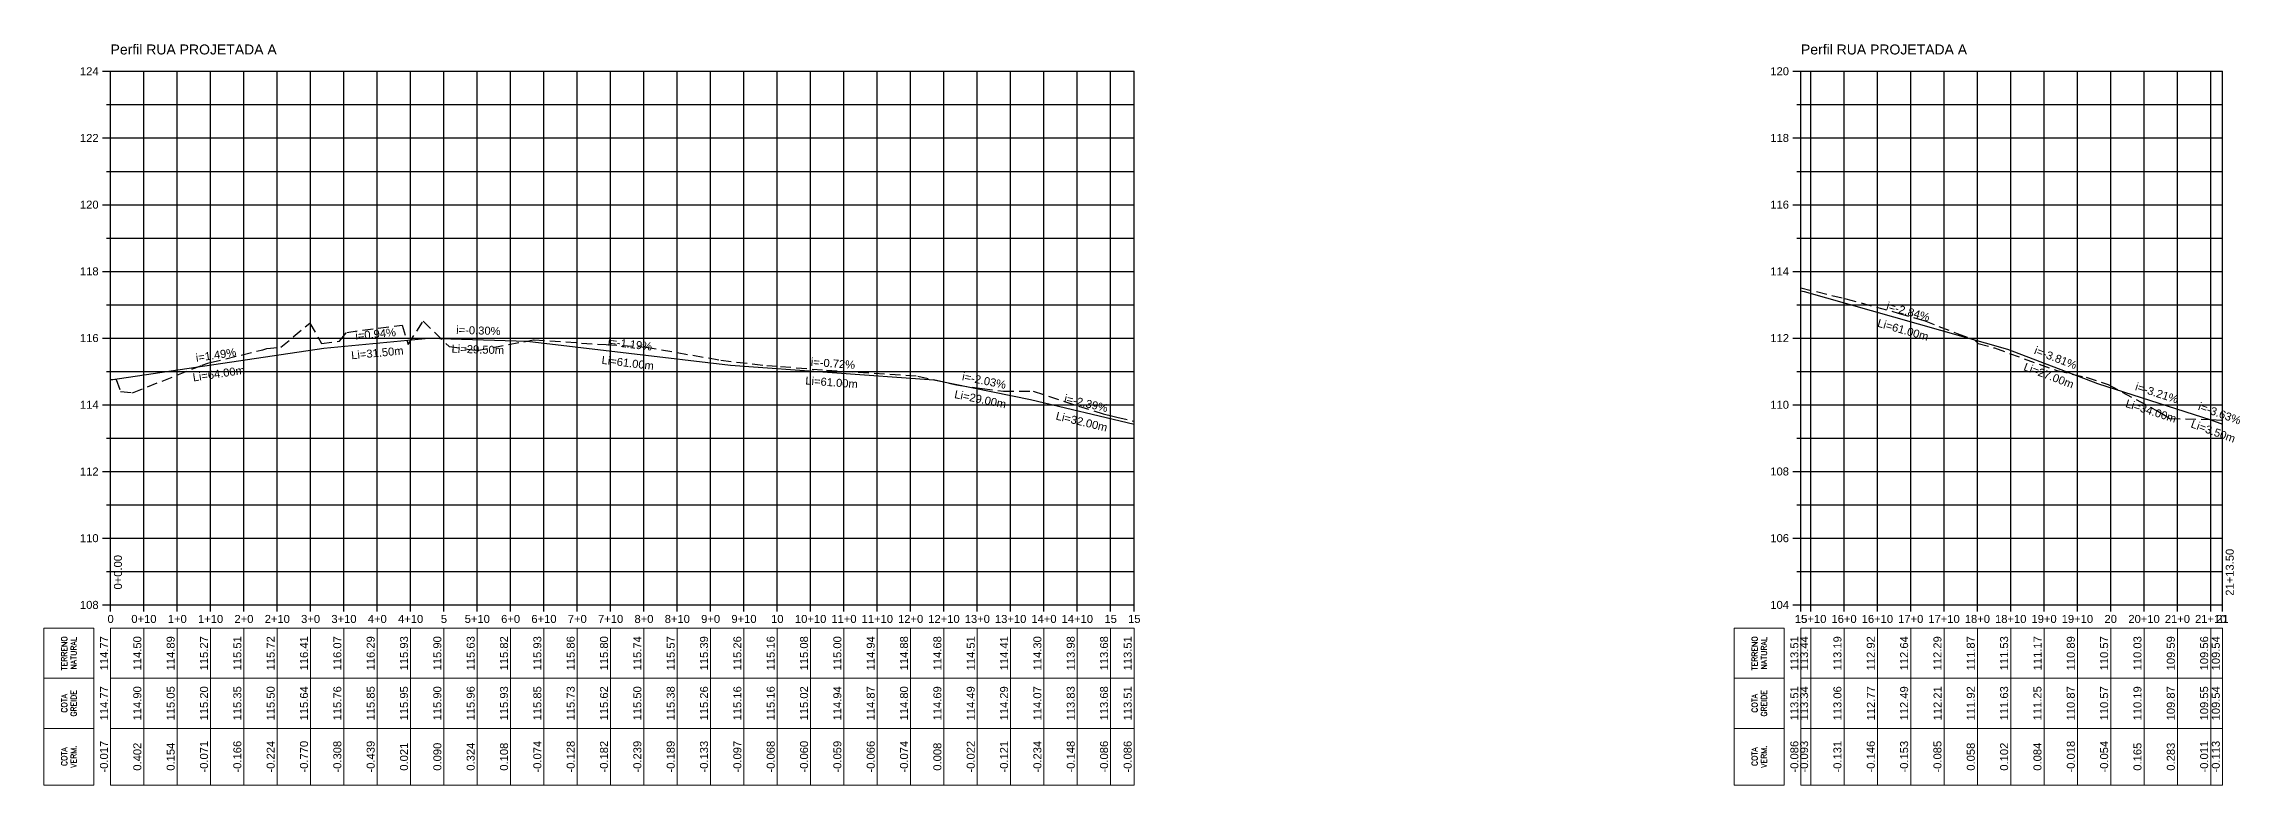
# Model space of a CAD drawing. Header units: metres. Extents: x 437145 to 443371, y 9612590 to 9615494.
# Drawn here: x 442712 to 443371, y 9614145 to 9614367 of the extents above; entities that cross this region are included whole.
import ezdxf

# ---------------------------------------------------------------- set-up
doc = ezdxf.new("R2010")
doc.units = ezdxf.units.M
doc.linetypes.add('HIDDEN', pattern=[9.525, 6.35, -3.175])
for name, color, linetype in [('Borda', 1, 'Continuous'), ('Cota', 2, 'Continuous'), ('COTA-TN', 7, 'Continuous'), ('Estacas', 7, 'Continuous'), ('Malha', 251, 'Continuous'), ('PIs', 2, 'Continuous'), ('Plataforma 1', 10, 'Continuous'), ('Terreno', 3, 'HIDDEN'), ('TEXTO', 7, 'Continuous'), ('TXT-Estacas', 7, 'Continuous'), ('TXT-Perfil', 7, 'Continuous')]:
    doc.layers.add(name, color=color, linetype=linetype)
doc.styles.add('ARIAL', font='arial.ttf')
doc.styles.add('ROMANS', font='romans.shx')

msp = doc.modelspace()

# ---------------------------------------------------------------- linework, layer by layer
at = {"layer": 'Borda', "color": 3, "linetype": 'Continuous', "lineweight": -3}
for p, q in [((442729.88, 9614359.19), (442732.28, 9614359.19)), ((443236.96, 9614359.19), (443239.36, 9614359.19)), ((442731.08, 9614349.19), (442732.28, 9614349.19)), ((443238.16, 9614349.19), (443239.36, 9614349.19)), ((442729.88, 9614339.19), (442732.28, 9614339.19)), ((443236.96, 9614339.19), (443239.36, 9614339.19)), ((442731.08, 9614329.19), (442732.28, 9614329.19)), ((443238.16, 9614329.19), (443239.36, 9614329.19)), ((442729.88, 9614319.19), (442732.28, 9614319.19)), ((443236.96, 9614319.19), (443239.36, 9614319.19)), ((442731.08, 9614309.19), (442732.28, 9614309.19)), ((443238.16, 9614309.19), (443239.36, 9614309.19)), ((442729.88, 9614299.19), (442732.28, 9614299.19)), ((443236.96, 9614299.19), (443239.36, 9614299.19)), ((442731.08, 9614289.19), (442732.28, 9614289.19)), ((443238.16, 9614289.19), (443239.36, 9614289.19)), ((442729.88, 9614279.19), (442732.28, 9614279.19)), ((443236.96, 9614279.19), (443239.36, 9614279.19)), ((442731.08, 9614269.19), (442732.28, 9614269.19)), ((443238.16, 9614269.19), (443239.36, 9614269.19)), ((442729.88, 9614259.19), (442732.28, 9614259.19)), ((443236.96, 9614259.19), (443239.36, 9614259.19)), ((442731.08, 9614249.19), (442732.28, 9614249.19)), ((443238.16, 9614249.19), (443239.36, 9614249.19)), ((442729.88, 9614239.19), (442732.28, 9614239.19)), ((443236.96, 9614239.19), (443239.36, 9614239.19)), ((442731.08, 9614229.19), (442732.28, 9614229.19)), ((443238.16, 9614229.19), (443239.36, 9614229.19)), ((442729.88, 9614219.19), (442732.28, 9614219.19)), ((443236.96, 9614219.19), (443239.36, 9614219.19)), ((442731.08, 9614209.19), (442732.28, 9614209.19)), ((443238.16, 9614209.19), (443239.36, 9614209.19)), ((442729.88, 9614199.19), (442732.28, 9614199.19)), ((443236.96, 9614199.19), (443239.36, 9614199.19))]:
    msp.add_line(p, q, dxfattribs=at)
at = {"layer": 'Borda', "color": 1, "linetype": 'Continuous', "lineweight": -3}
for p, q in [((442732.28, 9614199.19), (442732.28, 9614359.19)), ((442732.28, 9614359.19), (443039.36, 9614359.19)), ((443039.36, 9614199.19), (443039.36, 9614359.19)), ((443239.36, 9614199.19), (443239.36, 9614359.19)), ((443239.36, 9614359.19), (443365.78, 9614359.19)), ((443365.78, 9614199.19), (443365.78, 9614359.19)), ((442732.28, 9614199.19), (443039.36, 9614199.19)), ((443239.36, 9614199.19), (443365.78, 9614199.19))]:
    msp.add_line(p, q, dxfattribs=at)
at = {"layer": 'COTA-TN', "color": 8, "linetype": 'Continuous', "lineweight": 13}
for p, q in [((442732.28, 9614145.19), (442732.28, 9614192.19)), ((442742.28, 9614145.19), (442742.28, 9614192.19)), ((442752.28, 9614145.19), (442752.28, 9614192.19)), ((442762.28, 9614145.19), (442762.28, 9614192.19)), ((442772.28, 9614145.19), (442772.28, 9614192.19)), ((442782.28, 9614145.19), (442782.28, 9614192.19)), ((442792.28, 9614145.19), (442792.28, 9614192.19)), ((442802.28, 9614145.19), (442802.28, 9614192.19)), ((442812.28, 9614145.19), (442812.28, 9614192.19)), ((442822.28, 9614145.19), (442822.28, 9614192.19)), ((442832.28, 9614145.19), (442832.28, 9614192.19)), ((442842.28, 9614145.19), (442842.28, 9614192.19)), ((442852.28, 9614145.19), (442852.28, 9614192.19)), ((442862.28, 9614145.19), (442862.28, 9614192.19)), ((442872.28, 9614145.19), (442872.28, 9614192.19)), ((442882.28, 9614145.19), (442882.28, 9614192.19)), ((442892.28, 9614145.19), (442892.28, 9614192.19)), ((442902.28, 9614145.19), (442902.28, 9614192.19)), ((442912.28, 9614145.19), (442912.28, 9614192.19)), ((442922.28, 9614145.19), (442922.28, 9614192.19)), ((442932.28, 9614145.19), (442932.28, 9614192.19)), ((442942.28, 9614145.19), (442942.28, 9614192.19)), ((442952.28, 9614145.19), (442952.28, 9614192.19)), ((442962.28, 9614145.19), (442962.28, 9614192.19)), ((442972.28, 9614145.19), (442972.28, 9614192.19)), ((442982.28, 9614145.19), (442982.28, 9614192.19)), ((442992.28, 9614145.19), (442992.28, 9614192.19)), ((443002.28, 9614145.19), (443002.28, 9614192.19)), ((443012.28, 9614145.19), (443012.28, 9614192.19)), ((443022.28, 9614145.19), (443022.28, 9614192.19)), ((443032.28, 9614145.19), (443032.28, 9614192.19)), ((443039.36, 9614145.19), (443039.36, 9614192.19)), ((443239.36, 9614145.19), (443239.36, 9614192.19)), ((443242.28, 9614145.19), (443242.28, 9614192.19)), ((443252.28, 9614145.19), (443252.28, 9614192.19)), ((443262.28, 9614145.19), (443262.28, 9614192.19)), ((443272.28, 9614145.19), (443272.28, 9614192.19)), ((443282.28, 9614145.19), (443282.28, 9614192.19)), ((443292.28, 9614145.19), (443292.28, 9614192.19)), ((443302.28, 9614145.19), (443302.28, 9614192.19)), ((443312.28, 9614145.19), (443312.28, 9614192.19)), ((443322.28, 9614145.19), (443322.28, 9614192.19)), ((443332.28, 9614145.19), (443332.28, 9614192.19)), ((443342.28, 9614145.19), (443342.28, 9614192.19)), ((443352.28, 9614145.19), (443352.28, 9614192.19)), ((443362.28, 9614145.19), (443362.28, 9614192.19)), ((443365.78, 9614145.19), (443365.78, 9614192.19))]:
    msp.add_line(p, q, dxfattribs=at)
for points in [[(442727.28, 9614177.19), (442727.28, 9614192.19), (442712.28, 9614192.19), (442712.28, 9614177.19)], [(442732.28, 9614177.19), (443039.36, 9614177.19), (443039.36, 9614192.19), (442732.28, 9614192.19)], [(443234.36, 9614177.19), (443234.36, 9614192.19), (443219.36, 9614192.19), (443219.36, 9614177.19)], [(443239.36, 9614177.19), (443365.78, 9614177.19), (443365.78, 9614192.19), (443239.36, 9614192.19)], [(442727.28, 9614162.19), (442727.28, 9614177.19), (442712.28, 9614177.19), (442712.28, 9614162.19)], [(442732.28, 9614162.19), (443039.36, 9614162.19), (443039.36, 9614177.19), (442732.28, 9614177.19)], [(443234.36, 9614162.19), (443234.36, 9614177.19), (443219.36, 9614177.19), (443219.36, 9614162.19)], [(443239.36, 9614162.19), (443365.78, 9614162.19), (443365.78, 9614177.19), (443239.36, 9614177.19)], [(442727.28, 9614145.19), (442727.28, 9614162.19), (442712.28, 9614162.19), (442712.28, 9614145.19)], [(442732.28, 9614145.19), (443039.36, 9614145.19), (443039.36, 9614162.19), (442732.28, 9614162.19)], [(443234.36, 9614145.19), (443234.36, 9614162.19), (443219.36, 9614162.19), (443219.36, 9614145.19)], [(443239.36, 9614145.19), (443365.78, 9614145.19), (443365.78, 9614162.19), (443239.36, 9614162.19)]]:
    msp.add_3dface(points, dxfattribs=at)
at = {"layer": 'Estacas', "color": 3, "linetype": 'Continuous', "lineweight": -3}
for p, q in [((442732.28, 9614197.19), (442732.28, 9614199.19)), ((442742.28, 9614197.19), (442742.28, 9614199.19)), ((442752.28, 9614197.19), (442752.28, 9614199.19)), ((442762.28, 9614197.19), (442762.28, 9614199.19)), ((442772.28, 9614197.19), (442772.28, 9614199.19)), ((442782.28, 9614197.19), (442782.28, 9614199.19)), ((442792.28, 9614197.19), (442792.28, 9614199.19)), ((442802.28, 9614197.19), (442802.28, 9614199.19)), ((442812.28, 9614197.19), (442812.28, 9614199.19)), ((442822.28, 9614197.19), (442822.28, 9614199.19)), ((442832.28, 9614197.19), (442832.28, 9614199.19)), ((442842.28, 9614197.19), (442842.28, 9614199.19)), ((442852.28, 9614197.19), (442852.28, 9614199.19)), ((442862.28, 9614197.19), (442862.28, 9614199.19)), ((442872.28, 9614197.19), (442872.28, 9614199.19)), ((442882.28, 9614197.19), (442882.28, 9614199.19)), ((442892.28, 9614197.19), (442892.28, 9614199.19)), ((442902.28, 9614197.19), (442902.28, 9614199.19)), ((442912.28, 9614197.19), (442912.28, 9614199.19)), ((442922.28, 9614197.19), (442922.28, 9614199.19)), ((442932.28, 9614197.19), (442932.28, 9614199.19)), ((442942.28, 9614197.19), (442942.28, 9614199.19)), ((442952.28, 9614197.19), (442952.28, 9614199.19)), ((442962.28, 9614197.19), (442962.28, 9614199.19)), ((442972.28, 9614197.19), (442972.28, 9614199.19)), ((442982.28, 9614197.19), (442982.28, 9614199.19)), ((442992.28, 9614197.19), (442992.28, 9614199.19)), ((443002.28, 9614197.19), (443002.28, 9614199.19)), ((443012.28, 9614197.19), (443012.28, 9614199.19)), ((443022.28, 9614197.19), (443022.28, 9614199.19)), ((443032.28, 9614197.19), (443032.28, 9614199.19)), ((443039.36, 9614197.19), (443039.36, 9614199.19)), ((443239.36, 9614197.19), (443239.36, 9614199.19)), ((443242.28, 9614197.19), (443242.28, 9614199.19)), ((443252.28, 9614197.19), (443252.28, 9614199.19)), ((443262.28, 9614197.19), (443262.28, 9614199.19)), ((443272.28, 9614197.19), (443272.28, 9614199.19)), ((443282.28, 9614197.19), (443282.28, 9614199.19)), ((443292.28, 9614197.19), (443292.28, 9614199.19)), ((443302.28, 9614197.19), (443302.28, 9614199.19)), ((443312.28, 9614197.19), (443312.28, 9614199.19)), ((443322.28, 9614197.19), (443322.28, 9614199.19)), ((443332.28, 9614197.19), (443332.28, 9614199.19)), ((443342.28, 9614197.19), (443342.28, 9614199.19)), ((443352.28, 9614197.19), (443352.28, 9614199.19)), ((443362.28, 9614197.19), (443362.28, 9614199.19)), ((443365.78, 9614197.19), (443365.78, 9614199.19))]:
    msp.add_line(p, q, dxfattribs=at)
at = {"layer": 'Malha', "color": 251, "linetype": 'Continuous', "lineweight": -3}
for p, q in [((442732.28, 9614359.19), (443039.36, 9614359.19)), ((442732.28, 9614199.19), (442732.28, 9614359.19)), ((442742.28, 9614199.19), (442742.28, 9614359.19)), ((442752.28, 9614199.19), (442752.28, 9614359.19)), ((442762.28, 9614199.19), (442762.28, 9614359.19)), ((442772.28, 9614199.19), (442772.28, 9614359.19)), ((442782.28, 9614199.19), (442782.28, 9614359.19)), ((442792.28, 9614199.19), (442792.28, 9614359.19)), ((442802.28, 9614199.19), (442802.28, 9614359.19)), ((442812.28, 9614199.19), (442812.28, 9614359.19)), ((442822.28, 9614199.19), (442822.28, 9614359.19)), ((442832.28, 9614199.19), (442832.28, 9614359.19)), ((442842.28, 9614199.19), (442842.28, 9614359.19)), ((442852.28, 9614199.19), (442852.28, 9614359.19)), ((442862.28, 9614199.19), (442862.28, 9614359.19)), ((442872.28, 9614199.19), (442872.28, 9614359.19)), ((442882.28, 9614199.19), (442882.28, 9614359.19)), ((442892.28, 9614199.19), (442892.28, 9614359.19)), ((442902.28, 9614199.19), (442902.28, 9614359.19)), ((442912.28, 9614199.19), (442912.28, 9614359.19)), ((442922.28, 9614199.19), (442922.28, 9614359.19)), ((442932.28, 9614199.19), (442932.28, 9614359.19)), ((442942.28, 9614199.19), (442942.28, 9614359.19)), ((442952.28, 9614199.19), (442952.28, 9614359.19)), ((442962.28, 9614199.19), (442962.28, 9614359.19)), ((442972.28, 9614199.19), (442972.28, 9614359.19)), ((442982.28, 9614199.19), (442982.28, 9614359.19)), ((442992.28, 9614199.19), (442992.28, 9614359.19)), ((443002.28, 9614199.19), (443002.28, 9614359.19)), ((443012.28, 9614199.19), (443012.28, 9614359.19)), ((443022.28, 9614199.19), (443022.28, 9614359.19)), ((443032.28, 9614199.19), (443032.28, 9614359.19)), ((443039.36, 9614199.19), (443039.36, 9614359.19)), ((443239.36, 9614359.19), (443365.78, 9614359.19)), ((443239.36, 9614199.19), (443239.36, 9614359.19)), ((443242.28, 9614199.19), (443242.28, 9614359.19)), ((443252.28, 9614199.19), (443252.28, 9614359.19)), ((443262.28, 9614199.19), (443262.28, 9614359.19)), ((443272.28, 9614199.19), (443272.28, 9614359.19)), ((443282.28, 9614199.19), (443282.28, 9614359.19)), ((443292.28, 9614199.19), (443292.28, 9614359.19)), ((443302.28, 9614199.19), (443302.28, 9614359.19)), ((443312.28, 9614199.19), (443312.28, 9614359.19)), ((443322.28, 9614199.19), (443322.28, 9614359.19)), ((443332.28, 9614199.19), (443332.28, 9614359.19)), ((443342.28, 9614199.19), (443342.28, 9614359.19)), ((443352.28, 9614199.19), (443352.28, 9614359.19)), ((443362.28, 9614199.19), (443362.28, 9614359.19)), ((443365.78, 9614199.19), (443365.78, 9614359.19)), ((442732.28, 9614349.19), (443039.36, 9614349.19)), ((443239.36, 9614349.19), (443365.78, 9614349.19)), ((442732.28, 9614339.19), (443039.36, 9614339.19)), ((443239.36, 9614339.19), (443365.78, 9614339.19)), ((442732.28, 9614329.19), (443039.36, 9614329.19)), ((443239.36, 9614329.19), (443365.78, 9614329.19)), ((442732.28, 9614319.19), (443039.36, 9614319.19)), ((443239.36, 9614319.19), (443365.78, 9614319.19)), ((442732.28, 9614309.19), (443039.36, 9614309.19)), ((443239.36, 9614309.19), (443365.78, 9614309.19)), ((442732.28, 9614299.19), (443039.36, 9614299.19)), ((443239.36, 9614299.19), (443365.78, 9614299.19)), ((442732.28, 9614289.19), (443039.36, 9614289.19)), ((443239.36, 9614289.19), (443365.78, 9614289.19)), ((442732.28, 9614279.19), (443039.36, 9614279.19)), ((443239.36, 9614279.19), (443365.78, 9614279.19)), ((442732.28, 9614269.19), (443039.36, 9614269.19)), ((443239.36, 9614269.19), (443365.78, 9614269.19)), ((442732.28, 9614259.19), (443039.36, 9614259.19)), ((443239.36, 9614259.19), (443365.78, 9614259.19)), ((442732.28, 9614249.19), (443039.36, 9614249.19)), ((443239.36, 9614249.19), (443365.78, 9614249.19)), ((442732.28, 9614239.19), (443039.36, 9614239.19)), ((443239.36, 9614239.19), (443365.78, 9614239.19)), ((442732.28, 9614229.19), (443039.36, 9614229.19)), ((443239.36, 9614229.19), (443365.78, 9614229.19)), ((442732.28, 9614219.19), (443039.36, 9614219.19)), ((443239.36, 9614219.19), (443365.78, 9614219.19)), ((442732.28, 9614209.19), (443039.36, 9614209.19)), ((443239.36, 9614209.19), (443365.78, 9614209.19)), ((442732.28, 9614199.19), (443039.36, 9614199.19)), ((443239.36, 9614199.19), (443365.78, 9614199.19))]:
    msp.add_line(p, q, dxfattribs=at)
at = {"layer": 'PIs', "color": 2, "linetype": 'Continuous', "lineweight": -3}
for p, q in [((442732.28, 9614199.19), (442732.28, 9614359.19)), ((443365.78, 9614199.19), (443365.78, 9614359.19))]:
    msp.add_line(p, q, dxfattribs=at)
at = {"layer": 'Plataforma 1', "color": 10, "linetype": 'Continuous', "lineweight": -3, "ltscale": 2}
for p, q in [((443239.36, 9614293.39), (443240.28, 9614293.17)), ((443240.28, 9614293.17), (443301.28, 9614275.87)), ((442732.28, 9614266.68), (442796.28, 9614276.22)), ((442796.28, 9614276.22), (442827.78, 9614279.19)), ((442827.78, 9614279.19), (442857.28, 9614278.31)), ((442857.28, 9614278.31), (442918.28, 9614271.07)), ((443301.28, 9614275.87), (443328.28, 9614265.6)), ((442918.28, 9614271.07), (442979.28, 9614266.7)), ((442979.28, 9614266.7), (443008.28, 9614260.83)), ((443328.28, 9614265.6), (443362.28, 9614254.67)), ((443008.28, 9614260.83), (443039.36, 9614253.39)), ((443362.28, 9614254.67), (443365.78, 9614253.41))]:
    msp.add_line(p, q, dxfattribs=at)
at = {"layer": 'Terreno', "color": 3, "linetype": 'HIDDEN', "lineweight": -3, "ltscale": 0.5}
for p, q in [((443239.36, 9614294.25), (443252.39, 9614291.06)), ((443252.39, 9614291.06), (443252.79, 9614290.97)), ((443252.79, 9614290.97), (443268.54, 9614286.69)), ((442783.36, 9614276.48), (442792.06, 9614283.71)), ((442792.06, 9614283.71), (442795.54, 9614277.62)), ((442803.14, 9614280.92), (442819.71, 9614283.1)), ((442819.71, 9614283.1), (442821.54, 9614277.3)), ((442821.54, 9614277.3), (442826, 9614284.26)), ((442826, 9614284.26), (442833.81, 9614276.67)), ((443268.54, 9614286.69), (443276.32, 9614284.47)), ((443276.32, 9614284.47), (443286.25, 9614280.55)), ((442762.19, 9614271.85), (442777.99, 9614275.7)), ((442777.99, 9614275.7), (442779.15, 9614276.08)), ((442779.15, 9614276.08), (442783.36, 9614276.48)), ((442795.54, 9614277.62), (442800.97, 9614278.27)), ((442800.97, 9614278.27), (442803.14, 9614280.92)), ((442833.81, 9614276.67), (442842.23, 9614275.5)), ((442842.23, 9614275.5), (442859.14, 9614278.65)), ((442859.14, 9614278.65), (442859.22, 9614278.66)), ((442859.22, 9614278.66), (442859.3, 9614278.65)), ((442859.3, 9614278.65), (442880.98, 9614277.24)), ((442880.98, 9614277.24), (442892.84, 9614276.51)), ((442892.84, 9614276.51), (442915.31, 9614272.58)), ((443286.25, 9614280.55), (443291.41, 9614278.67)), ((443291.41, 9614278.67), (443292.51, 9614277.62)), ((443292.51, 9614277.62), (443297.39, 9614276.24)), ((443297.39, 9614276.24), (443316.09, 9614269.46)), ((442738.9, 9614262.82), (442759.77, 9614271.09)), ((442759.77, 9614271.09), (442761.43, 9614271.69)), ((442761.43, 9614271.69), (442762.19, 9614271.85)), ((442915.31, 9614272.58), (442929.13, 9614270.93)), ((442929.13, 9614270.93), (442933.2, 9614270.7)), ((442933.2, 9614270.7), (442947.05, 9614269.55)), ((442947.05, 9614269.55), (442974.46, 9614267.81)), ((443316.09, 9614269.46), (443324.91, 9614267.46)), ((442732.28, 9614266.85), (442733.97, 9614266.76)), ((442733.97, 9614266.76), (442735.29, 9614263.23)), ((442735.29, 9614263.23), (442738.9, 9614262.82)), ((442974.46, 9614267.81), (442985.99, 9614265.17)), ((442985.99, 9614265.17), (442993.69, 9614264.09)), ((442993.69, 9614264.09), (443000.09, 9614263.25)), ((443000.09, 9614263.25), (443009.07, 9614263.25)), ((443009.07, 9614263.25), (443029.99, 9614256.45)), ((443324.91, 9614267.46), (443331.5, 9614265.26)), ((443331.5, 9614265.26), (443346.39, 9614257.24)), ((443029.99, 9614256.45), (443032.91, 9614255.81)), ((443032.91, 9614255.81), (443034.15, 9614255.53)), ((443034.15, 9614255.53), (443039.36, 9614254.25)), ((443346.39, 9614257.24), (443349.08, 9614255.64)), ((443349.08, 9614255.64), (443349.91, 9614255.12)), ((443349.91, 9614255.12), (443362.38, 9614254.78)), ((443362.38, 9614254.78), (443365.78, 9614254.54))]:
    msp.add_line(p, q, dxfattribs=at)

# ---------------------------------------------------------------- texts
at = {"layer": 'Cota', "color": 2, "linetype": 'Continuous', "lineweight": -3, "char_height": 2.4, "attachment_point": 6, "style": 'ARIAL'}
for s, insert in [('{\\C256;124  }', (442728.68, 9614359.19)), ('{\\C256;120  }', (443235.76, 9614359.19)), ('{\\C256;118  }', (443235.76, 9614339.19)), ('{\\C256;122  }', (442728.68, 9614339.19)), ('{\\C256;120  }', (442728.68, 9614319.19)), ('{\\C256;116  }', (443235.76, 9614319.19)), ('{\\C256;118  }', (442728.68, 9614299.19)), ('{\\C256;114  }', (443235.76, 9614299.19)), ('{\\C256;116  }', (442728.68, 9614279.19)), ('{\\C256;112  }', (443235.76, 9614279.19)), ('{\\C256;114  }', (442728.68, 9614259.19)), ('{\\C256;110  }', (443235.76, 9614259.19)), ('{\\C256;112  }', (442728.68, 9614239.19)), ('{\\C256;108  }', (443235.76, 9614239.19)), ('{\\C256;110  }', (442728.68, 9614219.19)), ('{\\C256;106  }', (443235.76, 9614219.19)), ('{\\C256;108  }', (442728.68, 9614199.19)), ('{\\C256;104  }', (443235.76, 9614199.19))]:
    msp.add_mtext(s, dxfattribs=dict(at, insert=insert))
at = {"layer": 'COTA-TN', "color": 7, "linetype": 'Continuous', "lineweight": -3, "char_height": 1.7, "attachment_point": 5, "rotation": 90, "style": 'ROMANS'}
for s, insert in [('{\\C256;TERRENO\\PNATURAL}', (442719.78, 9614184.69)), ('{\\C256;TERRENO\\PNATURAL}', (443226.86, 9614184.69)), ('{\\C256;COTA\\PGREIDE}', (442719.78, 9614169.69)), ('{\\C256;COTA\\PGREIDE}', (443226.86, 9614169.69)), ('{\\C256;COTA\\PVERM.}', (442719.78, 9614153.69)), ('{\\C256;COTA\\PVERM.}', (443226.86, 9614153.69))]:
    msp.add_mtext(s, dxfattribs=dict(at, insert=insert))
at = {"layer": 'Estacas', "color": 7, "linetype": 'Continuous', "lineweight": -3, "char_height": 2.4, "attachment_point": 2, "style": 'ARIAL'}
for s, insert in [('{\\C256;0}', (442732.28, 9614196.19)), ('{\\C256;0+10}', (442742.28, 9614196.19)), ('{\\C256;1+0}', (442752.28, 9614196.19)), ('{\\C256;1+10}', (442762.28, 9614196.19)), ('{\\C256;2+0}', (442772.28, 9614196.19)), ('{\\C256;2+10}', (442782.28, 9614196.19)), ('{\\C256;3+0}', (442792.28, 9614196.19)), ('{\\C256;3+10}', (442802.28, 9614196.19)), ('{\\C256;4+0}', (442812.28, 9614196.19)), ('{\\C256;4+10}', (442822.28, 9614196.19)), ('{\\C256;5}', (442832.28, 9614196.19)), ('{\\C256;5+10}', (442842.28, 9614196.19)), ('{\\C256;6+0}', (442852.28, 9614196.19)), ('{\\C256;6+10}', (442862.28, 9614196.19)), ('{\\C256;7+0}', (442872.28, 9614196.19)), ('{\\C256;7+10}', (442882.28, 9614196.19)), ('{\\C256;8+0}', (442892.28, 9614196.19)), ('{\\C256;8+10}', (442902.28, 9614196.19)), ('{\\C256;9+0}', (442912.28, 9614196.19)), ('{\\C256;9+10}', (442922.28, 9614196.19)), ('{\\C256;10}', (442932.28, 9614196.19)), ('{\\C256;10+10}', (442942.28, 9614196.19)), ('{\\C256;11+0}', (442952.28, 9614196.19)), ('{\\C256;11+10}', (442962.28, 9614196.19)), ('{\\C256;12+0}', (442972.28, 9614196.19)), ('{\\C256;12+10}', (442982.28, 9614196.19)), ('{\\C256;13+0}', (442992.28, 9614196.19)), ('{\\C256;13+10}', (443002.28, 9614196.19)), ('{\\C256;14+0}', (443012.28, 9614196.19)), ('{\\C256;14+10}', (443022.28, 9614196.19)), ('{\\C256;15}', (443032.28, 9614196.19)), ('{\\C256;15}', (443039.36, 9614196.19)), ('{\\C256;15}', (443239.36, 9614196.19)), ('{\\C256;15+10}', (443242.28, 9614196.19)), ('{\\C256;16+0}', (443252.28, 9614196.19)), ('{\\C256;16+10}', (443262.28, 9614196.19)), ('{\\C256;17+0}', (443272.28, 9614196.19)), ('{\\C256;17+10}', (443282.28, 9614196.19)), ('{\\C256;18+0}', (443292.28, 9614196.19)), ('{\\C256;18+10}', (443302.28, 9614196.19)), ('{\\C256;19+0}', (443312.28, 9614196.19)), ('{\\C256;19+10}', (443322.28, 9614196.19)), ('{\\C256;20}', (443332.28, 9614196.19)), ('{\\C256;20+10}', (443342.28, 9614196.19)), ('{\\C256;21+0}', (443352.28, 9614196.19)), ('{\\C256;21+10}', (443362.28, 9614196.19)), ('{\\C256;21}', (443365.78, 9614196.19))]:
    msp.add_mtext(s, dxfattribs=dict(at, insert=insert))
at = {"layer": 'TEXTO', "color": 4, "linetype": 'Continuous', "lineweight": -3, "char_height": 3, "attachment_point": 7, "style": 'ARIAL'}
for insert in [(442732.28, 9614364.19), (443239.36, 9614364.19)]:
    msp.add_mtext('Perfil RUA PROJETADA A', dxfattribs=dict(at, insert=insert))
at = {"layer": 'TEXTO', "color": 7, "linetype": 'Continuous', "lineweight": -3, "char_height": 2.4, "style": 'ARIAL'}
for s, insert, attachment_point, rotation in [('i=-2.84%', (443271.19, 9614285.97), 8, 344.16327), ('i=0.94%', (442811.89, 9614279.2), 8, 5.37249), ('i=-0.30%', (442842.57, 9614280.25), 8, 358.29681), ('Li=61.00m', (443270.3, 9614282.84), 2, 344.16327), ('i=1.49%', (442764.06, 9614272.94), 8, 8.47874), ('Li=31.50m', (442812.19, 9614275.96), 2, 5.37249), ('Li=29.50m', (442842.48, 9614277), 2, 358.29681), ('i=-1.19%', (442887.96, 9614276.18), 8, 353.22917), ('i=-3.81%', (443315.31, 9614272.14), 8, 339.16303), ('Li=64.00m', (442764.54, 9614269.72), 2, 8.47874), ('Li=61.00m', (442887.57, 9614272.95), 2, 353.22917), ('i=-0.72%', (442948.89, 9614270.38), 8, 355.9089), ('i=-2.03%', (442994.08, 9614265.24), 8, 348.54454), ('Li=27.00m', (443314.15, 9614269.1), 2, 339.16303), ('Li=61.00m', (442948.65, 9614267.14), 2, 355.9089), ('Li=29.00m', (442993.43, 9614262.05), 2, 348.54454), ('i=-2.39%', (443024.63, 9614258.46), 8, 346.55145), ('i=-3.21%', (443345.74, 9614261.56), 8, 342.19394), ('Li=32.00m', (443023.87, 9614255.3), 2, 346.55145), ('Li=34.00m', (443344.74, 9614258.47), 2, 342.19394), ('i=-3.63%', (443364.54, 9614255.45), 8, 340.0598), ('Li=3.50m', (443363.43, 9614252.4), 2, 340.0598)]:
    msp.add_mtext(s, dxfattribs=dict(at, insert=insert, attachment_point=attachment_point, rotation=rotation))
at = {"layer": 'TXT-Estacas', "color": 7, "linetype": 'Continuous', "lineweight": -3, "char_height": 2.4, "attachment_point": 2, "rotation": 90, "style": 'ARIAL'}
for s, insert in [('21+13.50', (443366.78, 9614208.99)), ('0+0.00', (442733.28, 9614208.99))]:
    msp.add_mtext(s, dxfattribs=dict(at, insert=insert))
at = {"layer": 'TXT-Perfil', "color": 7, "linetype": 'Continuous', "lineweight": -3, "char_height": 2.4, "attachment_point": 8, "rotation": 90, "style": 'ARIAL'}
for s, insert in [('114.77', (442731.53, 9614184.69)), ('114.50', (442741.53, 9614184.69)), ('114.89', (442751.53, 9614184.69)), ('115.27', (442761.53, 9614184.69)), ('115.51', (442771.53, 9614184.69)), ('115.72', (442781.53, 9614184.69)), ('116.41', (442791.53, 9614184.69)), ('116.07', (442801.53, 9614184.69)), ('116.29', (442811.53, 9614184.69)), ('115.93', (442821.53, 9614184.69)), ('115.90', (442831.53, 9614184.69)), ('115.63', (442841.53, 9614184.69)), ('115.82', (442851.53, 9614184.69)), ('115.93', (442861.53, 9614184.69)), ('115.86', (442871.53, 9614184.69)), ('115.80', (442881.53, 9614184.69)), ('115.74', (442891.53, 9614184.69)), ('115.57', (442901.53, 9614184.69)), ('115.39', (442911.53, 9614184.69)), ('115.26', (442921.53, 9614184.69)), ('115.16', (442931.53, 9614184.69)), ('115.08', (442941.53, 9614184.69)), ('115.00', (442951.53, 9614184.69)), ('114.94', (442961.53, 9614184.69)), ('114.88', (442971.53, 9614184.69)), ('114.68', (442981.53, 9614184.69)), ('114.51', (442991.53, 9614184.69)), ('114.41', (443001.53, 9614184.69)), ('114.30', (443011.53, 9614184.69)), ('113.98', (443021.53, 9614184.69)), ('113.68', (443031.53, 9614184.69)), ('113.51', (443038.61, 9614184.69)), ('113.51', (443238.61, 9614184.69)), ('113.44', (443241.53, 9614184.69)), ('113.19', (443251.53, 9614184.69)), ('112.92', (443261.53, 9614184.69)), ('112.64', (443271.53, 9614184.69)), ('112.29', (443281.53, 9614184.69)), ('111.87', (443291.53, 9614184.69)), ('111.53', (443301.53, 9614184.69)), ('111.17', (443311.53, 9614184.69)), ('110.89', (443321.53, 9614184.69)), ('110.57', (443331.53, 9614184.69)), ('110.03', (443341.53, 9614184.69)), ('109.59', (443351.53, 9614184.69)), ('109.56', (443361.53, 9614184.69)), ('109.54', (443365.03, 9614184.69)), ('114.77', (442731.53, 9614169.69)), ('114.90', (442741.53, 9614169.69)), ('115.05', (442751.53, 9614169.69)), ('115.20', (442761.53, 9614169.69)), ('115.35', (442771.53, 9614169.69)), ('115.50', (442781.53, 9614169.69)), ('115.64', (442791.53, 9614169.69)), ('115.76', (442801.53, 9614169.69)), ('115.85', (442811.53, 9614169.69)), ('115.95', (442821.53, 9614169.69)), ('115.90', (442831.53, 9614169.69)), ('115.96', (442841.53, 9614169.69)), ('115.93', (442851.53, 9614169.69)), ('115.85', (442861.53, 9614169.69)), ('115.73', (442871.53, 9614169.69)), ('115.62', (442881.53, 9614169.69)), ('115.50', (442891.53, 9614169.69)), ('115.38', (442901.53, 9614169.69)), ('115.26', (442911.53, 9614169.69)), ('115.16', (442921.53, 9614169.69)), ('115.16', (442931.53, 9614169.69)), ('115.02', (442941.53, 9614169.69)), ('114.94', (442951.53, 9614169.69)), ('114.87', (442961.53, 9614169.69)), ('114.80', (442971.53, 9614169.69)), ('114.69', (442981.53, 9614169.69)), ('114.49', (442991.53, 9614169.69)), ('114.29', (443001.53, 9614169.69)), ('114.07', (443011.53, 9614169.69)), ('113.83', (443021.53, 9614169.69)), ('113.68', (443031.53, 9614169.69)), ('113.51', (443038.61, 9614169.69)), ('113.51', (443238.61, 9614169.69)), ('113.34', (443241.53, 9614169.69)), ('113.06', (443251.53, 9614169.69)), ('112.77', (443261.53, 9614169.69)), ('112.49', (443271.53, 9614169.69)), ('112.21', (443281.53, 9614169.69)), ('111.92', (443291.53, 9614169.69)), ('111.63', (443301.53, 9614169.69)), ('111.25', (443311.53, 9614169.69)), ('110.87', (443321.53, 9614169.69)), ('110.57', (443331.53, 9614169.69)), ('110.19', (443341.53, 9614169.69)), ('109.87', (443351.53, 9614169.69)), ('109.55', (443361.53, 9614169.69)), ('109.54', (443365.03, 9614169.69)), ('-0.017', (442731.53, 9614153.69)), ('0.402', (442741.53, 9614153.69)), ('0.154', (442751.53, 9614153.69)), ('-0.071', (442761.53, 9614153.69)), ('-0.166', (442771.53, 9614153.69)), ('-0.224', (442781.53, 9614153.69)), ('-0.770', (442791.53, 9614153.69)), ('-0.308', (442801.53, 9614153.69)), ('-0.439', (442811.53, 9614153.69)), ('0.021', (442821.53, 9614153.69)), ('0.090', (442831.53, 9614153.69)), ('0.324', (442841.53, 9614153.69)), ('0.108', (442851.53, 9614153.69)), ('-0.074', (442861.53, 9614153.69)), ('-0.128', (442871.53, 9614153.69)), ('-0.182', (442881.53, 9614153.69)), ('-0.239', (442891.53, 9614153.69)), ('-0.189', (442901.53, 9614153.69)), ('-0.133', (442911.53, 9614153.69)), ('-0.097', (442921.53, 9614153.69)), ('-0.068', (442931.53, 9614153.69)), ('-0.060', (442941.53, 9614153.69)), ('-0.059', (442951.53, 9614153.69)), ('-0.066', (442961.53, 9614153.69)), ('-0.074', (442971.53, 9614153.69)), ('0.008', (442981.53, 9614153.69)), ('-0.022', (442991.53, 9614153.69)), ('-0.121', (443001.53, 9614153.69)), ('-0.234', (443011.53, 9614153.69)), ('-0.148', (443021.53, 9614153.69)), ('-0.086', (443031.53, 9614153.69)), ('-0.086', (443038.61, 9614153.69)), ('-0.086', (443238.61, 9614153.69)), ('-0.093', (443241.53, 9614153.69)), ('-0.131', (443251.53, 9614153.69)), ('-0.146', (443261.53, 9614153.69)), ('-0.153', (443271.53, 9614153.69)), ('-0.085', (443281.53, 9614153.69)), ('0.058', (443291.53, 9614153.69)), ('0.102', (443301.53, 9614153.69)), ('0.084', (443311.53, 9614153.69)), ('-0.018', (443321.53, 9614153.69)), ('-0.054', (443331.53, 9614153.69)), ('0.165', (443341.53, 9614153.69)), ('0.283', (443351.53, 9614153.69)), ('-0.011', (443361.53, 9614153.69)), ('-0.113', (443365.03, 9614153.69))]:
    msp.add_mtext(s, dxfattribs=dict(at, insert=insert))

doc.saveas('drawing.dxf')
